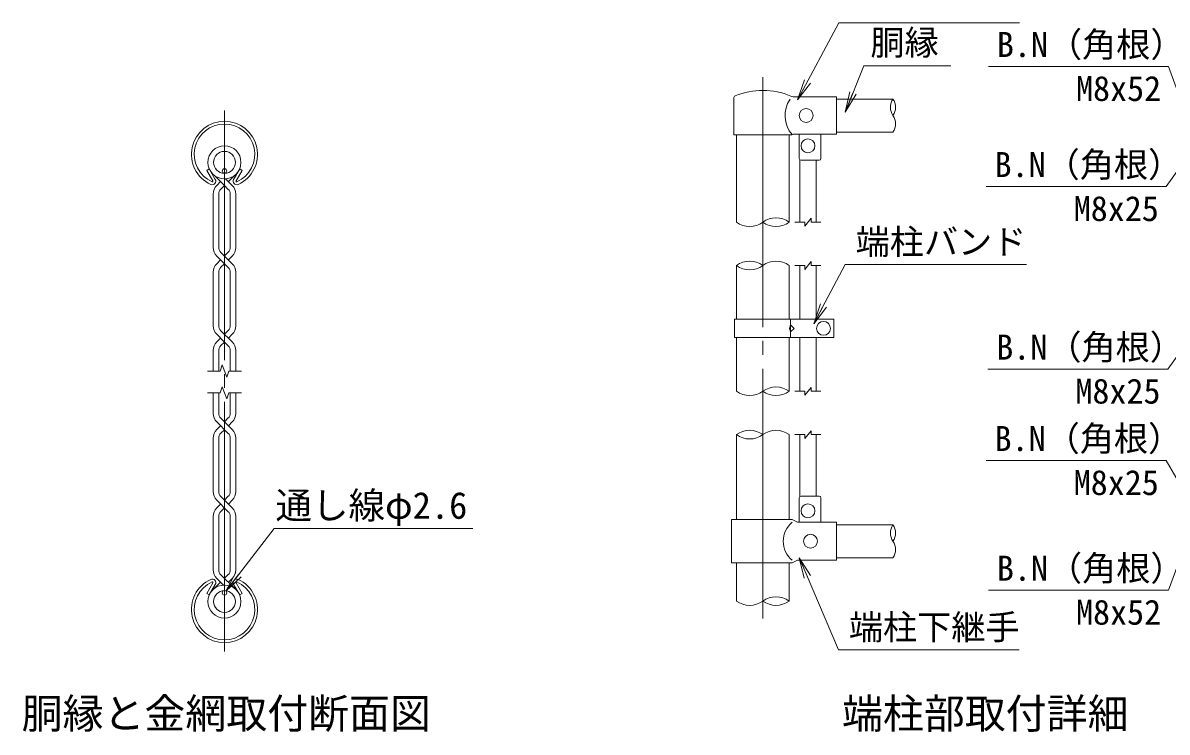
# Model space of a CAD drawing. Units: millimetres, scale not verified. Extents: x -30601 to 30601, y -19271 to 19271.
# Drawn here: x -18430 to -11833, y -9237 to -5148 of the extents above; entities that cross this region are included whole.
import ezdxf
from ezdxf.enums import TextEntityAlignment as Align

# ---------------------------------------------------------------- set-up
doc = ezdxf.new("R2010")
doc.units = ezdxf.units.MM
doc.header["$LTSCALE"] = 80
doc.linetypes.add('LONG_CHAIN', pattern=[21, 18, -1, 1, -1])
for name, color, linetype, lineweight in [('0-1_D-TTL-TXT', 7, 'Continuous', 9), ('0-3_D-STR1', 1, 'Continuous', 9), ('0-6_D-BMK', 2, 'LONG_CHAIN', 9), ('0-7_D-STR3', 3, 'Continuous', 9), ('0-8_D-STR2', 7, 'Continuous', 9), ('0-9_D-STR-DIM', 7, 'Continuous', 9), ('0-A_0', 7, 'Continuous', 9), ('0-D_D-STR-TXT', 7, 'Continuous', 9)]:
    doc.layers.add(name, color=color, linetype=linetype, lineweight=lineweight)
doc.styles.add('ＭＳ ゴシック', font='')
doc.styles.get('ＭＳ ゴシック').set_extended_font_data('MS Gothic')

# ---------------------------------------------------------------- blocks, each defined once
blk = doc.blocks.new('_Open')
at = {"layer": '0-A_0'}
blk.add_line((-80, 13.33), (0, 0), dxfattribs=at)
blk.add_lwpolyline([(-80, -13.33), (0, 0), (-80, 0)], dxfattribs=at)

msp = doc.modelspace()

# ---------------------------------------------------------------- linework, layer by layer
at = {"layer": '0-3_D-STR1'}
for p, q in [((-13739.11, -5586.95), (-13414.02, -5586.95)), ((-14315.36, -5792.95), (-14315.36, -6296.95)), ((-14012.86, -5792.95), (-14012.86, -6296.95)), ((-13739.11, -5777.45), (-13414.02, -5777.45)), ((-17369.83, -5998.36), (-17355.94, -5990.34)), ((-17334.74, -6059.14), (-17369.83, -5998.36)), ((-17320.85, -6051.12), (-17355.94, -5990.34)), ((-17215.16, -6051.12), (-17180.07, -5990.34)), ((-17201.27, -6059.14), (-17166.18, -5998.36)), ((-17166.18, -5998.36), (-17180.07, -5990.34)), ((-14315.36, -6546.95), (-14315.36, -6856.99)), ((-14012.86, -6546.95), (-14012.86, -6856.99)), ((-14315.36, -6961.98), (-14315.36, -7271.95)), ((-14012.86, -6961.98), (-14012.86, -7271.95)), ((-14315.36, -7521.95), (-14315.36, -8011.7)), ((-14012.86, -7521.95), (-14012.86, -8011.7)), ((-13739.11, -8041.7), (-13414.02, -8041.7)), ((-13739.11, -8232.2), (-13414.02, -8232.2)), ((-14315.36, -8261.7), (-14315.36, -8481.7)), ((-14012.86, -8261.7), (-14012.86, -8481.7)), ((-17334.74, -8377.33), (-17369.83, -8438.11)), ((-17201.27, -8377.33), (-17166.18, -8438.11)), ((-17369.83, -8438.11), (-17355.94, -8446.13)), ((-17320.85, -8385.35), (-17355.94, -8446.13)), ((-17215.16, -8385.35), (-17180.07, -8446.13)), ((-17166.18, -8438.11), (-17180.07, -8446.13))]:
    msp.add_line(p, q, dxfattribs=at)
for centre, radius, start, end in [((-17268.01, -5905.83), 190.5, 294.32478, 245.67522), ((-17268.01, -5905.83), 174.46, 294.32478, 245.67522), ((-17338.22, -6061.15), 20.05, 245.67522, 30), ((-17338.22, -6061.15), 4.01, 245.67522, 30), ((-17197.8, -6061.15), 20.05, 150, 294.32478), ((-17197.8, -6061.15), 4.01, 150, 294.32478), ((-17268.01, -8530.64), 190.5, 114.32478, 65.67522), ((-17268.01, -8530.64), 174.46, 114.32478, 65.67522), ((-17338.22, -8375.33), 20.05, 330, 114.32478), ((-17338.22, -8375.33), 4.01, 330, 114.32478), ((-17197.8, -8375.33), 20.05, 65.67522, 210), ((-17197.8, -8375.33), 4.01, 65.67522, 210)]:
    msp.add_arc(centre, radius, start, end, dxfattribs=at)
at = {"layer": '0-6_D-BMK'}
for p, q in [((-14164.11, -5461.95), (-14164.11, -8606.95)), ((-17268.01, -5652.83), (-17268.01, -8783.64))]:
    msp.add_line(p, q, dxfattribs=at)
at = {"layer": '0-7_D-STR3'}
for p, q in [((-14331.61, -5792.95), (-14331.61, -5582.56)), ((-13989.22, -5573.45), (-13739.11, -5573.45)), ((-13739.11, -5790.45), (-13739.11, -5573.45)), ((-14331.61, -5792.95), (-13996.61, -5792.95)), ((-13996.61, -5792.95), (-13989.11, -5790.45)), ((-13989.11, -5790.45), (-13739.11, -5790.45)), ((-13954.11, -5930.45), (-13954.11, -5790.45)), ((-13829.11, -5930.45), (-13829.11, -5790.45)), ((-13951.61, -5937.07), (-13951.61, -6296.95)), ((-13944.11, -5940.45), (-13839.11, -5940.45)), ((-13856.61, -5940.45), (-13856.61, -6296.95)), ((-13951.61, -6546.95), (-13951.61, -6856.99)), ((-13856.61, -6546.95), (-13856.61, -6856.99)), ((-13754.13, -6856.99), (-14326.86, -6856.99)), ((-14326.86, -6961.98), (-14326.86, -6856.99)), ((-14004.22, -6856.99), (-14004.22, -6961.99)), ((-13754.11, -6961.98), (-13754.11, -6856.99)), ((-13754.13, -6961.98), (-14326.86, -6961.98)), ((-13951.61, -6961.98), (-13951.61, -7271.95)), ((-13856.61, -6961.98), (-13856.61, -7271.95)), ((-13951.61, -7521.95), (-13951.61, -7880.09)), ((-13856.61, -7521.95), (-13856.61, -7876.7)), ((-13954.11, -7886.7), (-13954.11, -8026.7)), ((-13944.11, -7876.7), (-13839.11, -7876.7)), ((-13829.11, -7886.7), (-13829.11, -8026.7)), ((-14344.61, -8011.7), (-13995.11, -8011.7)), ((-14344.61, -8011.7), (-14344.61, -8261.7)), ((-13965.11, -8026.7), (-13995.11, -8011.7)), ((-13965.11, -8026.7), (-13739.11, -8026.7)), ((-13739.11, -8246.7), (-13739.11, -8026.7)), ((-14344.61, -8261.7), (-13995.11, -8261.7)), ((-13965.11, -8246.7), (-13995.11, -8261.7)), ((-13965.11, -8246.7), (-13739.11, -8246.7))]:
    msp.add_line(p, q, dxfattribs=at)
msp.add_lwpolyline([(-14009.85, -6909.49), (-14004.22, -6889.49), (-13984.22, -6909.49), (-14004.22, -6929.49)], close=True, dxfattribs=at)
for centre, radius in [((-13914.11, -5681.95), 40), ((-13904.11, -5856.95), 40), ((-17268.01, -6002.31), 13), ((-13814.11, -6909.48), 40), ((-13904.11, -7961.7), 40), ((-13889.11, -8136.7), 40), ((-17268.01, -8434.17), 13)]:
    msp.add_circle(centre, radius, dxfattribs=at)
for centre, radius, start, end in [((-14164.32, -5952.11), 414.66, 67.08235, 112.54718), ((-14316.61, -5582.56), 15, 116.57497, 180), ((-13868.59, -5681.95), 167.81, 145.68676, 221.15827), ((-13989.22, -5543.45), 30, 242.98608, 270), ((-13944.11, -5930.45), 10, 180, 270), ((-13839.11, -5930.45), 10, 270, 0), ((-13944.11, -7886.7), 10, 90, 180), ((-13839.11, -7886.7), 10, 0, 90), ((-13902.18, -8136.7), 144, 130.19176, 229.80824)]:
    msp.add_arc(centre, radius, start, end, dxfattribs=at)
at = {"layer": '0-8_D-STR2'}
for p, q in [((-17268.01, -6085.98), (-17327.33, -6026.67)), ((-17312.73, -6085.33), (-17290.7, -6063.3)), ((-17223.29, -6085.33), (-17261.45, -6047.17)), ((-17245.32, -6063.3), (-17208.69, -6026.67)), ((-17333.23, -6134.83), (-17333.23, -6442.95)), ((-17288.26, -6106.24), (-17268.01, -6085.98)), ((-17247.76, -6106.24), (-17268.01, -6085.98)), ((-17202.79, -6134.83), (-17202.79, -6442.95)), ((-17301.15, -6137.35), (-17301.15, -6440.43)), ((-17234.87, -6137.35), (-17234.87, -6440.43)), ((-17268.01, -6537.17), (-17312.73, -6492.45)), ((-17290.7, -6514.48), (-17312.73, -6536.52)), ((-17312.73, -6536.52), (-17290.7, -6514.48)), ((-17223.29, -6536.52), (-17288.26, -6471.54)), ((-17247.76, -6471.54), (-17268.01, -6491.79)), ((-17223.29, -6492.45), (-17245.32, -6514.48)), ((-17333.23, -6586.01), (-17333.23, -6894.13)), ((-17301.15, -6588.53), (-17301.15, -6891.61)), ((-17288.26, -6557.42), (-17268.01, -6537.17)), ((-17247.76, -6557.42), (-17268.01, -6537.17)), ((-17234.87, -6588.53), (-17234.87, -6891.61)), ((-17202.79, -6586.01), (-17202.79, -6894.13)), ((-17223.29, -6987.7), (-17288.26, -6922.73)), ((-17247.76, -6922.73), (-17268.01, -6942.98)), ((-17268.01, -6988.35), (-17312.73, -6943.63)), ((-17290.7, -6965.67), (-17312.73, -6987.7)), ((-17312.73, -6987.7), (-17290.7, -6965.67)), ((-17288.26, -7008.61), (-17268.01, -6988.35)), ((-17247.76, -7008.61), (-17268.01, -6988.35)), ((-17223.29, -6943.63), (-17245.32, -6965.67)), ((-17333.23, -7037.2), (-17333.23, -7155.74)), ((-17301.15, -7039.72), (-17301.15, -7155.74)), ((-17234.87, -7039.72), (-17234.87, -7155.74)), ((-17202.79, -7037.2), (-17202.79, -7155.74)), ((-17333.23, -7399.28), (-17333.23, -7280.73)), ((-17301.15, -7396.75), (-17301.15, -7280.73)), ((-17234.87, -7396.75), (-17234.87, -7280.73)), ((-17202.79, -7399.28), (-17202.79, -7280.73)), ((-17247.76, -7513.75), (-17312.73, -7448.77)), ((-17223.29, -7492.84), (-17288.26, -7427.87)), ((-17247.76, -7427.87), (-17268.01, -7448.12)), ((-17223.29, -7448.77), (-17245.32, -7470.81)), ((-17290.7, -7470.81), (-17312.73, -7492.84)), ((-17268.01, -7493.49), (-17288.26, -7513.75)), ((-17333.23, -7850.46), (-17333.23, -7542.34)), ((-17301.15, -7847.94), (-17301.15, -7544.86)), ((-17234.87, -7847.94), (-17234.87, -7544.86)), ((-17202.79, -7850.46), (-17202.79, -7542.34)), ((-17247.76, -7964.93), (-17312.73, -7899.96)), ((-17223.29, -7944.03), (-17288.26, -7879.05)), ((-17247.76, -7879.05), (-17268.01, -7899.31)), ((-17223.29, -7899.96), (-17245.32, -7921.99)), ((-17290.7, -7921.99), (-17312.73, -7944.03)), ((-17268.01, -7944.68), (-17288.26, -7964.93)), ((-17333.23, -8301.64), (-17333.23, -7993.52)), ((-17301.15, -8299.12), (-17301.15, -7996.04)), ((-17234.87, -8299.12), (-17234.87, -7996.04)), ((-17202.79, -8301.64), (-17202.79, -7993.52)), ((-17290.7, -8373.18), (-17327.33, -8409.81)), ((-17312.73, -8351.14), (-17274.56, -8389.31)), ((-17288.26, -8330.24), (-17208.69, -8409.81)), ((-17247.76, -8330.24), (-17268.01, -8350.49)), ((-17223.29, -8351.14), (-17245.32, -8373.18))]:
    msp.add_line(p, q, dxfattribs=at)
for centre, radius in [((-17268.01, -5952.14), 95.25), ((-17268.01, -5952.14), 63.17), ((-17268.01, -8484.33), 95.25), ((-17268.01, -8484.33), 63.17)]:
    msp.add_circle(centre, radius, dxfattribs=at)
for centre, radius, start, end in [((-17263.23, -6134.83), 70, 135, 180), ((-17263.23, -6134.83), 38, 131.19984, 183.80396), ((-17272.79, -6134.83), 38, 356.19604, 48.80016), ((-17272.79, -6134.83), 70, 0, 45), ((-17263.23, -6442.95), 70, 180, 225), ((-17263.23, -6442.95), 38, 176.19604, 228.80016), ((-17272.79, -6442.95), 38, 311.19984, 3.80396), ((-17272.79, -6442.95), 70, 315, 0), ((-17263.23, -6586.01), 70, 135, 180), ((-17263.23, -6586.01), 38, 131.19984, 183.80396), ((-17272.79, -6586.01), 38, 356.19604, 48.80016), ((-17272.79, -6586.01), 70, 0, 45), ((-17263.23, -6894.13), 70, 180, 225), ((-17263.23, -6894.13), 38, 176.19604, 228.80016), ((-17272.79, -6894.13), 38, 311.19984, 3.80396), ((-17272.79, -6894.13), 70, 315, 0), ((-17263.23, -7037.2), 70, 135, 180), ((-17272.79, -7037.2), 70, 0, 45), ((-17263.23, -7037.2), 38, 131.19984, 183.80396), ((-17272.79, -7037.2), 38, 356.19604, 48.80016), ((-17263.23, -7399.28), 70, 180, 225), ((-17263.23, -7399.28), 38, 176.19604, 228.80016), ((-17272.79, -7399.28), 38, 311.19984, 3.80396), ((-17272.79, -7399.28), 70, 315, 0), ((-17263.23, -7542.34), 70, 135, 180), ((-17263.23, -7542.34), 38, 131.19984, 183.80396), ((-17272.79, -7542.34), 38, 356.19604, 48.80016), ((-17272.79, -7542.34), 70, 0, 45), ((-17263.23, -7850.46), 38, 176.19604, 228.80016), ((-17272.79, -7850.46), 38, 311.19984, 3.80396), ((-17263.23, -7850.46), 70, 180, 225), ((-17272.79, -7850.46), 70, 315, 0), ((-17263.23, -7993.52), 70, 135, 180), ((-17263.23, -7993.52), 38, 131.19984, 183.80396), ((-17272.79, -7993.52), 38, 356.19604, 48.80016), ((-17272.79, -7993.52), 70, 0, 45), ((-17263.23, -8301.64), 70, 180, 225), ((-17263.23, -8301.64), 38, 176.19604, 228.80016), ((-17272.79, -8301.64), 38, 311.19984, 3.80396), ((-17272.79, -8301.64), 70, 315, 0)]:
    msp.add_arc(centre, radius, start, end, dxfattribs=at)
at = {"layer": '0-9_D-STR-DIM'}
for p, q in [((-13979.11, -6296.95), (-13922.86, -6296.95)), ((-13922.86, -6319.45), (-13885.36, -6274.45)), ((-13922.86, -6319.45), (-13922.86, -6296.95)), ((-13885.36, -6296.95), (-13885.36, -6274.45)), ((-13885.36, -6296.95), (-13829.11, -6296.95)), ((-13922.86, -6569.45), (-13885.36, -6524.45)), ((-13885.36, -6546.95), (-13885.36, -6524.45)), ((-13979.11, -6546.95), (-13922.86, -6546.95)), ((-13922.86, -6569.45), (-13922.86, -6546.95)), ((-13885.36, -6546.95), (-13829.11, -6546.95)), ((-17280.83, -7120.5), (-17293.66, -7155.74)), ((-17255.18, -7190.98), (-17280.83, -7120.5)), ((-17365.84, -7155.74), (-17293.66, -7155.74)), ((-17242.36, -7155.74), (-17255.18, -7190.98)), ((-17242.36, -7155.74), (-17170.17, -7155.74)), ((-17280.83, -7245.5), (-17293.66, -7280.73)), ((-17255.18, -7315.97), (-17280.83, -7245.5)), ((-13922.86, -7294.45), (-13885.36, -7249.45)), ((-13885.36, -7271.95), (-13885.36, -7249.45)), ((-17365.84, -7280.73), (-17293.66, -7280.73)), ((-17242.36, -7280.73), (-17255.18, -7315.97)), ((-17242.36, -7280.73), (-17170.17, -7280.73)), ((-13979.11, -7271.95), (-13922.86, -7271.95)), ((-13922.86, -7294.45), (-13922.86, -7271.95)), ((-13885.36, -7271.95), (-13829.11, -7271.95)), ((-13922.86, -7544.45), (-13885.36, -7499.45)), ((-13885.36, -7521.95), (-13885.36, -7499.45)), ((-13979.11, -7521.95), (-13922.86, -7521.95)), ((-13922.86, -7544.45), (-13922.86, -7521.95)), ((-13885.36, -7521.95), (-13829.11, -7521.95))]:
    msp.add_line(p, q, dxfattribs=at)
for centre, radius, start, end in [((-13345.92, -5634.58), 83.1, 145.03504, 214.96496), ((-13482.13, -5634.58), 83.1, 325.03504, 34.96496), ((-13482.13, -5729.83), 83.1, 325.03422, 34.96578), ((-14239.73, -6195.07), 126.88, 233.41445, 306.58555), ((-14088.48, -6398.83), 126.88, 53.41445, 126.58555), ((-14088.48, -6195.07), 126.88, 233.41445, 306.58555), ((-14239.73, -6648.83), 126.88, 53.41445, 126.58555), ((-14088.48, -6648.83), 126.88, 53.41445, 126.58555), ((-14239.73, -6445.07), 126.88, 233.41445, 306.58555), ((-14088.48, -7373.83), 126.88, 53.41445, 126.58555), ((-14239.73, -7170.07), 126.88, 233.41445, 306.58555), ((-14088.48, -7170.07), 126.88, 233.41445, 306.58555), ((-14239.73, -7623.83), 126.88, 53.41445, 126.58555), ((-14088.48, -7623.83), 126.88, 53.41445, 126.58555), ((-14239.73, -7420.07), 126.88, 233.41445, 306.58555), ((-13345.92, -8089.33), 83.1, 145.03504, 214.96496), ((-13482.13, -8089.33), 83.1, 325.03504, 34.96496), ((-13482.13, -8184.58), 83.1, 325.03422, 34.96578), ((-14239.73, -8379.82), 126.88, 233.41445, 306.58555), ((-14088.48, -8583.58), 126.88, 53.41445, 126.58555), ((-14088.48, -8379.82), 126.88, 233.41445, 306.58555)]:
    msp.add_arc(centre, radius, start, end, dxfattribs=at)
at = {"layer": '0-D_D-STR-TXT'}
for points in [[(-12684.07, -5148.04), (-13725.84, -5148.04), (-13963.2, -5589.57)], [(-13081.27, -5395.57), (-13582.34, -5395.57), (-13687.93, -5661.75)], [(-12863.59, -5399.65), (-11825.39, -5399.65), (-11737.94, -5641.3)], [(-12876.92, -6091.96), (-11838.72, -6091.96), (-11671.77, -5858.58)], [(-12644.66, -6541.08), (-13689.14, -6541.08), (-13869.67, -6881.63)], [(-12867.17, -7144.49), (-11828.97, -7144.49), (-11662.02, -6911.11)], [(-12876.92, -7671.65), (-11838.72, -7671.65), (-11671.61, -7959.97)], [(-15835.8, -8062.79), (-16981.6, -8062.79), (-17258.85, -8422.29)], [(-12863.59, -8419.31), (-11825.39, -8419.31), (-11737.94, -8177.67)], [(-12686.07, -8762.92), (-13727.85, -8762.92), (-13953.32, -8234.04)]]:
    msp.add_lwpolyline(points, dxfattribs=at)

# ---------------------------------------------------------------- block references
at = {"layer": '0-D_D-STR-TXT', "xscale": 1.5, "yscale": 1.5}
for p, rotation in [((-13964.14, -5591.34), 241.73951), ((-13688.67, -5663.61), 248.36243), ((-13870.61, -6883.39), 242.07069), ((-13954.11, -8232.2), 113.08931), ((-17260.07, -8423.87), 232.35992)]:
    msp.add_blockref('_Open', p, dxfattribs=dict(at, rotation=rotation))

# ---------------------------------------------------------------- texts
at = {"layer": '0-1_D-TTL-TXT', "style": 'ＭＳ ゴシック'}
for s, p in [('胴縁と金網取付断面図', (-18437.55, -9268.11)), ('端柱部取付詳細', (-13707.79, -9268.57))]:
    msp.add_text(s, height=173, dxfattribs=at).set_placement(p, align=Align.BOTTOM_LEFT)
at = {"layer": '0-D_D-STR-TXT', "style": 'ＭＳ ゴシック'}
for s, height, p in [('胴縁', 144.3, (-13544.03, -5376.69)), ('B.N（角根）', 144.3, (-12814.88, -5387.85)), ('M8x52', 144.3, (-12358.62, -5641.59)), ('B.N（角根）', 144.3, (-12828.21, -6080.16)), ('M8x25', 144.3, (-12371.95, -6333.9)), ('端柱バンド', 144.3, (-13629.35, -6525.53)), ('B.N（角根）', 144.3, (-12818.46, -7132.69)), ('M8x25', 144.3, (-12362.2, -7386.43)), ('B.N（角根）', 144.3, (-12828.21, -7659.85)), ('M8x25', 144.3, (-12371.95, -7913.59)), ('通し線φ2.6', 154.3, (-16973.81, -8053.47)), ('B.N（角根）', 144.3, (-12814.88, -8407.51)), ('M8x52', 144.3, (-12358.62, -8661.25)), ('端柱下継手', 144.3, (-13668.07, -8747.37))]:
    msp.add_text(s, height=height, dxfattribs=at).set_placement(p, align=Align.BOTTOM_LEFT)

doc.saveas('drawing.dxf')
